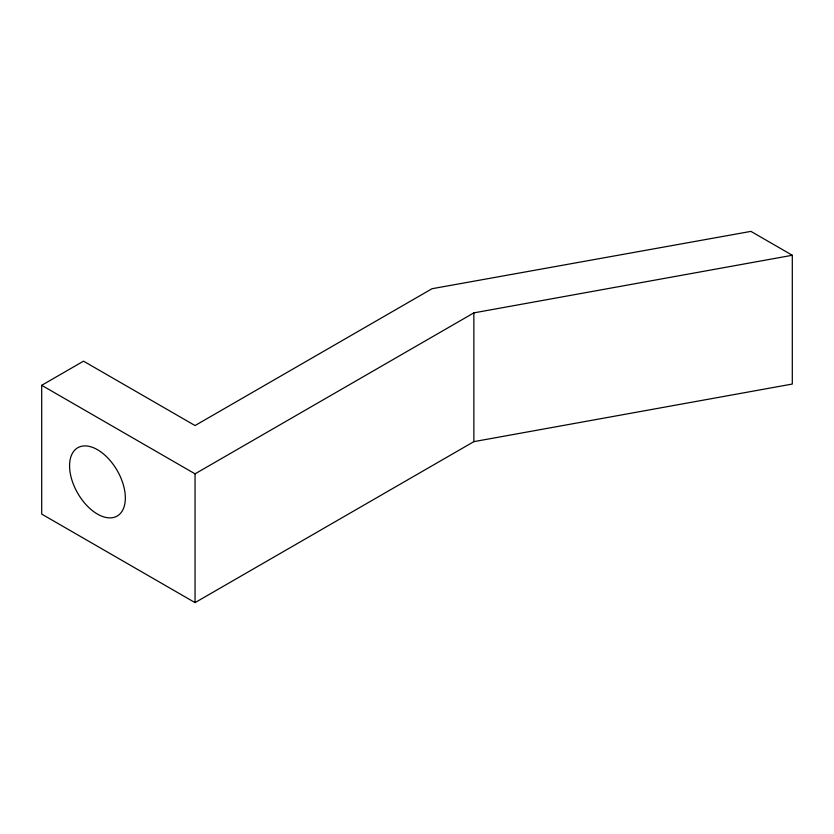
<?xml version="1.0" encoding="UTF-8"?>
<svg xmlns="http://www.w3.org/2000/svg" width="834" height="834" viewBox="0 0 834 834"><rect width="100%" height="100%" fill="white"/><g stroke="black" fill="none" stroke-linecap="round" stroke-linejoin="round"><path stroke-width="1.25" d="M41.7 385.308L83.525 361.164L195.052 425.548L432.043 288.72L750.934 231.383L792.3 255.267L792.3 384.047L473.858 441.645L195.052 602.617L41.7 514.088L41.7 385.308L195.052 473.837L473.858 312.875L792.3 255.267M473.858 312.875L473.858 441.645M195.052 473.837L195.052 602.617M69.576 465.799A39.427 22.768 60 0 0 111.402 517.82A39.427 22.768 60 0 0 111.402 462.057A39.427 22.768 60 0 0 69.576 465.799"/></g></svg>
